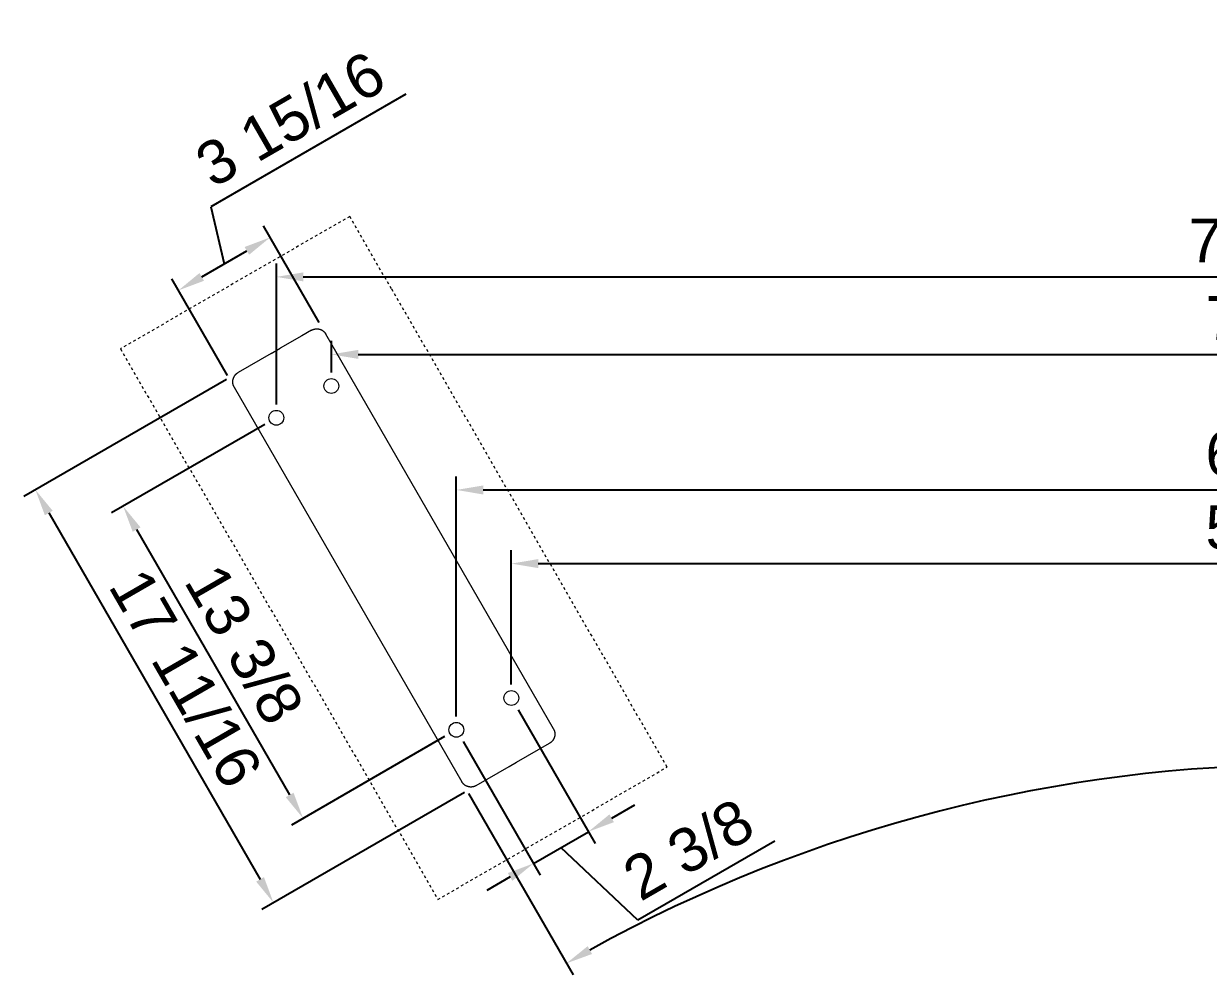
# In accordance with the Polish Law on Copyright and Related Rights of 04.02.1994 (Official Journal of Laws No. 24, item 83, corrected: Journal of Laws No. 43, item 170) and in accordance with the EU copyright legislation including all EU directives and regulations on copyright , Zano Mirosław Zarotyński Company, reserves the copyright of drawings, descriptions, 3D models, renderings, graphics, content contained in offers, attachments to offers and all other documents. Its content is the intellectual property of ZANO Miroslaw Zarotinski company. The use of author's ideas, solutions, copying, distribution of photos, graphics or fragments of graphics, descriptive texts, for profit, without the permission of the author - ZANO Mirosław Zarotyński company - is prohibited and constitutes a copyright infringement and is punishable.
# Model space of a CAD drawing. Header units: inches. Extents: x -6 to 195, y -3 to 126.
# Drawn here: x -5.06 to 38.99, y -3.45 to 31.91 of the extents above; entities that cross this region are included whole.
import ezdxf

# ---------------------------------------------------------------- set-up
doc = ezdxf.new("R2010")
doc.units = ezdxf.units.IN
doc.linetypes.add('HIDDEN', pattern=[1.905, 1.27, -0.635])
for name, color, linetype, lineweight in [('ZANO_R', 7, 'Continuous', 0), ('ZANO_R_przerywana', 250, 'HIDDEN', 0), ('ZANO_W', 1, 'Continuous', 0)]:
    doc.layers.add(name, color=color, linetype=linetype, lineweight=lineweight)
doc.styles.get("Standard").update_dxf_attribs({"font": 'arial.ttf'})
doc.dimstyles.new('amerykanie', dxfattribs={"dimtxt": 50, "dimasz": 50, "dimexe": 0.5, "dimexo": 0.5, "dimgap": 1, "dimtad": 1, "dimdec": 0, "dimzin": 0, "dimlunit": 5, "dimtxsty": 'Standard', "dimcen": 0.09, "dimclrd": 1, "dimclre": 1, "dimclrt": 1, "dimazin": 0, "dimtfac": 1, "dimtdec": 0, "dimtmove": 0, "dimatfit": 3, "dimfxl": 1, "dimtzin": 0, "dimarcsym": 1})

# ---------------------------------------------------------------- blocks, each defined once
blk = doc.blocks.new('*D384')
at = {"layer": 'ZANO_W', "color": 1, "lineweight": -2}
for p, q in [((13.071, 7.35), (13.071, 12.346)), ((72.265, 7.337), (72.265, 12.346)), ((14.071, 11.846), (71.265, 11.846))]:
    blk.add_line(p, q, dxfattribs=at)
at = {"layer": 'ZANO_W', "color": 1}
for points in [[(14.071, 12.013), (14.071, 11.679), (13.071, 11.846)], [(71.265, 11.679), (71.265, 12.013), (72.265, 11.846)]]:
    blk.add_solid(points, dxfattribs=at)
at = {"layer": 'ZANO_W', "color": 1, "insert": (42.668, 13.187), "char_height": 1.625, "attachment_point": 5}
blk.add_mtext('59 3/16', dxfattribs=at)
blk = doc.blocks.new('*D385')
at = {"layer": 'ZANO_W', "color": 1, "lineweight": -2}
for p, q in [((11.025, 6.169), (11.025, 15.082)), ((74.311, 6.156), (74.311, 15.082)), ((12.025, 14.582), (73.311, 14.582))]:
    blk.add_line(p, q, dxfattribs=at)
at = {"layer": 'ZANO_W', "color": 1}
for points in [[(12.025, 14.749), (12.025, 14.415), (11.025, 14.582)], [(73.311, 14.415), (73.311, 14.749), (74.311, 14.582)]]:
    blk.add_solid(points, dxfattribs=at)
at = {"layer": 'ZANO_W', "color": 1, "insert": (42.668, 15.923), "char_height": 1.625, "attachment_point": 5}
blk.add_mtext('63 5/16', dxfattribs=at)
blk = doc.blocks.new('*D386')
at = {"layer": 'ZANO_W', "color": 1, "lineweight": -2}
for p, q in [((6.38, 18.944), (6.38, 20.119)), ((78.961, 18.928), (78.961, 20.119)), ((7.38, 19.619), (77.961, 19.619))]:
    blk.add_line(p, q, dxfattribs=at)
at = {"layer": 'ZANO_W', "color": 1}
for points in [[(7.38, 19.785), (7.38, 19.452), (6.38, 19.619)], [(77.961, 19.452), (77.961, 19.785), (78.961, 19.619)]]:
    blk.add_solid(points, dxfattribs=at)
at = {"layer": 'ZANO_W', "color": 1, "insert": (42.67, 20.959), "char_height": 1.625, "attachment_point": 5}
blk.add_mtext('72 9/16', dxfattribs=at)
blk = doc.blocks.new('*D387')
at = {"layer": 'ZANO_W', "color": 1, "lineweight": -2}
for p, q in [((4.334, 17.763), (4.334, 22.999)), ((81.006, 17.747), (81.006, 22.999)), ((5.334, 22.499), (80.006, 22.499))]:
    blk.add_line(p, q, dxfattribs=at)
at = {"layer": 'ZANO_W', "color": 1}
for points in [[(5.334, 22.665), (5.334, 22.332), (4.334, 22.499)], [(80.006, 22.332), (80.006, 22.665), (81.006, 22.499)]]:
    blk.add_solid(points, dxfattribs=at)
at = {"layer": 'ZANO_W', "color": 1, "insert": (42.67, 23.839), "char_height": 1.625, "attachment_point": 5}
blk.add_mtext('76 11/16', dxfattribs=at)
blk = doc.blocks.new('*D389')
at = {"layer": 'ZANO_W', "color": 1, "lineweight": -2}
for p, q in [((11.478, 3.308), (15.372, -3.439)), ((73.856, 3.295), (69.96, -3.451))]:
    blk.add_line(p, q, dxfattribs=at)
blk.add_arc((42.655, -50.719), 55.088, 61.0276, 118.9474, dxfattribs=at)
at = {"layer": 'ZANO_W', "color": 1}
for points in [[(15.91, -2.369), (16.074, -2.659), (15.122, -3.006)], [(69.257, -2.671), (69.421, -2.38), (70.21, -3.018)]]:
    blk.add_solid(points, dxfattribs=at)
at = {"layer": 'ZANO_W', "color": 1, "insert": (42.668, 5.709), "char_height": 1.625, "attachment_point": 5, "rotation": 359.9875}
blk.add_mtext("60%%d0'", dxfattribs=at)
blk = doc.blocks.new('*D390')
at = {"layer": 'ZANO_W', "color": 1, "lineweight": -2}
for p, q in [((13.321, 6.417), (16.187, 1.451)), ((11.275, 5.236), (14.141, 0.27)), ((16.803, 2.383), (17.669, 2.883)), ((13.891, 0.703), (15.937, 1.884)), ((22.875, 1.532), (17.779, -1.408)), ((17.779, -1.408), (14.914, 1.293)), ((13.025, 0.203), (12.158, -0.297))]:
    blk.add_line(p, q, dxfattribs=at)
at = {"layer": 'ZANO_W', "color": 1}
for points in [[(16.72, 2.528), (16.886, 2.239), (15.937, 1.884)], [(13.108, 0.059), (12.941, 0.347), (13.891, 0.703)]]:
    blk.add_solid(points, dxfattribs=at)
at = {"layer": 'ZANO_W', "color": 1, "insert": (19.657, 1.223), "char_height": 1.625, "attachment_point": 5, "rotation": 29.9874}
blk.add_mtext('2 3/8', dxfattribs=at)
blk = doc.blocks.new('*D391')
at = {"layer": 'ZANO_W', "color": 1, "lineweight": -2}
for p, q in [((3.901, 17.013), (-1.795, 13.726)), ((-0.862, 13.11), (4.828, 3.248)), ((10.592, 5.42), (4.895, 2.132))]:
    blk.add_line(p, q, dxfattribs=at)
at = {"layer": 'ZANO_W', "color": 1}
for points in [[(-0.718, 13.193), (-1.007, 13.027), (-1.362, 13.976)], [(4.684, 3.165), (4.973, 3.332), (5.328, 2.382)]]:
    blk.add_solid(points, dxfattribs=at)
at = {"layer": 'ZANO_W', "color": 1, "insert": (3.144, 8.849), "char_height": 1.625, "attachment_point": 5, "rotation": 299.9875}
blk.add_mtext('13 3/8', dxfattribs=at)
blk = doc.blocks.new('*D392')
at = {"layer": 'ZANO_W', "color": 1, "lineweight": -2}
for p, q in [((2.478, 18.692), (-5.061, 14.342)), ((-4.128, 13.726), (3.727, 0.113)), ((11.333, 3.347), (3.794, -1.003))]:
    blk.add_line(p, q, dxfattribs=at)
at = {"layer": 'ZANO_W', "color": 1}
for points in [[(-3.983, 13.809), (-4.272, 13.642), (-4.628, 14.592)], [(3.583, 0.03), (3.872, 0.196), (4.227, -0.753)]]:
    blk.add_solid(points, dxfattribs=at)
at = {"layer": 'ZANO_W', "color": 1, "insert": (0.961, 7.589), "char_height": 1.625, "attachment_point": 5, "rotation": 299.9875}
blk.add_mtext('17 11/16', dxfattribs=at)
blk = doc.blocks.new('*D393')
at = {"layer": 'ZANO_W', "color": 1, "lineweight": -2}
for p, q in [((9.15, 29.291), (1.897, 25.106)), ((1.897, 25.106), (2.398, 22.981)), ((5.927, 20.805), (3.853, 24.398)), ((1.56, 22.497), (3.237, 23.465)), ((2.517, 18.837), (0.444, 22.431))]:
    blk.add_line(p, q, dxfattribs=at)
at = {"layer": 'ZANO_W', "color": 1}
for points in [[(3.321, 23.321), (3.154, 23.61), (4.103, 23.965)], [(1.476, 22.642), (1.643, 22.353), (0.693, 21.997)]]:
    blk.add_solid(points, dxfattribs=at)
at = {"layer": 'ZANO_W', "color": 1, "insert": (4.853, 28.36), "char_height": 1.625, "attachment_point": 5, "rotation": 29.9875}
blk.add_mtext('3 15/16', dxfattribs=at)

msp = doc.modelspace()

# ---------------------------------------------------------------- linework, layer by layer
at = {"layer": 'ZANO_R'}
for p, q in [((5.27928, 20.30866), (4.47828, 19.84644)), ((5.63909, 20.51629), (5.27928, 20.30866)), ((5.63909, 20.51629), (5.65041, 20.52258)), ((5.65041, 20.52258), (5.66194, 20.5285)), ((5.66194, 20.5285), (5.67365, 20.53403)), ((5.67365, 20.53403), (5.68554, 20.53917)), ((5.68554, 20.53917), (5.69759, 20.54392)), ((5.69759, 20.54392), (5.7098, 20.54827)), ((5.7098, 20.54827), (5.72213, 20.55221)), ((5.72213, 20.55221), (5.73459, 20.55575)), ((5.73459, 20.55575), (5.74774, 20.55901)), ((5.74774, 20.55901), (5.761, 20.56181)), ((5.761, 20.56181), (5.77434, 20.56416)), ((5.77434, 20.56416), (5.78775, 20.56605)), ((5.78775, 20.56605), (5.80122, 20.56747)), ((5.80122, 20.56747), (5.81474, 20.56843)), ((5.81474, 20.56843), (5.82827, 20.56892)), ((5.82827, 20.56892), (5.84182, 20.56895)), ((5.84182, 20.56895), (5.85536, 20.56851)), ((5.85536, 20.56851), (5.86888, 20.56761)), ((5.86888, 20.56761), (5.88235, 20.56624)), ((5.88235, 20.56624), (5.89578, 20.56441)), ((5.89578, 20.56441), (5.90913, 20.56212)), ((5.90913, 20.56212), (5.92239, 20.55937)), ((5.92239, 20.55937), (5.93555, 20.55617)), ((5.93555, 20.55617), (5.9486, 20.55251)), ((5.9486, 20.55251), (5.96151, 20.54841)), ((5.96151, 20.54841), (5.97427, 20.54387)), ((5.97427, 20.54387), (5.98687, 20.53889)), ((5.98687, 20.53889), (5.99929, 20.53348)), ((5.99929, 20.53348), (6.01151, 20.52764)), ((6.01151, 20.52764), (6.02353, 20.52139)), ((6.02353, 20.52139), (6.03533, 20.51473)), ((6.03533, 20.51473), (6.04689, 20.50767)), ((6.04689, 20.50767), (6.0582, 20.50021)), ((6.0582, 20.50021), (6.06924, 20.49237)), ((6.06924, 20.49237), (6.08001, 20.48415)), ((6.08001, 20.48415), (6.09049, 20.47557)), ((6.09049, 20.47557), (6.10067, 20.46663)), ((6.10067, 20.46663), (6.11054, 20.45735)), ((6.11054, 20.45735), (6.12008, 20.44773)), ((6.12008, 20.44773), (6.12928, 20.4378)), ((6.12928, 20.4378), (6.13814, 20.42755)), ((6.13814, 20.42755), (6.14664, 20.417)), ((6.14664, 20.417), (6.15477, 20.40616)), ((6.15477, 20.40616), (6.16253, 20.39505)), ((6.16253, 20.39505), (6.16989, 20.38369)), ((6.16989, 20.38369), (6.17686, 20.37207)), ((14.63823, 5.70916), (6.17686, 20.37207)), ((4.1387, 19.65048), (4.47828, 19.84644)), ((4.1387, 19.65048), (2.91111, 18.94209)), ((2.89958, 18.93517), (2.91111, 18.94209)), ((2.71421, 18.59669), (2.71429, 18.61014)), ((2.71459, 18.58326), (2.71421, 18.59669)), ((2.71429, 18.61014), (2.71482, 18.62357)), ((2.71542, 18.56984), (2.71459, 18.58326)), ((2.71482, 18.62357), (2.71582, 18.63698)), ((2.71672, 18.55646), (2.71542, 18.56984)), ((2.71582, 18.63698), (2.71727, 18.65034)), ((2.71847, 18.54313), (2.71672, 18.55646)), ((2.71727, 18.65034), (2.71918, 18.66365)), ((2.72068, 18.52987), (2.71847, 18.54313)), ((2.71918, 18.66365), (2.72155, 18.67688)), ((2.72333, 18.51669), (2.72068, 18.52987)), ((2.72155, 18.67688), (2.72436, 18.69003)), ((2.72644, 18.50361), (2.72333, 18.51669)), ((2.72436, 18.69003), (2.72762, 18.70307)), ((2.72999, 18.49064), (2.72644, 18.50361)), ((2.72762, 18.70307), (2.73132, 18.71599)), ((2.73132, 18.71599), (2.73546, 18.72878)), ((2.73546, 18.72878), (2.74004, 18.74142)), ((2.74004, 18.74142), (2.74505, 18.7539)), ((2.74505, 18.7539), (2.75048, 18.7662)), ((2.75048, 18.7662), (2.75632, 18.7783)), ((2.75632, 18.7783), (2.76258, 18.7902)), ((2.76258, 18.7902), (2.76923, 18.80188)), ((2.76923, 18.80188), (2.77629, 18.81333)), ((2.77629, 18.81333), (2.78373, 18.82452)), ((2.78373, 18.82452), (2.79154, 18.83546)), ((2.79154, 18.83546), (2.79973, 18.84612)), ((2.79973, 18.84612), (2.80827, 18.8565)), ((2.80827, 18.8565), (2.81717, 18.86658)), ((2.81717, 18.86658), (2.8264, 18.87635)), ((2.8264, 18.87635), (2.83596, 18.8858)), ((2.83596, 18.8858), (2.84584, 18.89492)), ((2.84584, 18.89492), (2.85603, 18.90369)), ((2.85603, 18.90369), (2.86651, 18.91212)), ((2.86651, 18.91212), (2.87727, 18.92018)), ((2.87727, 18.92018), (2.88829, 18.92786)), ((2.88829, 18.92786), (2.89958, 18.93517)), ((2.73398, 18.47781), (2.72999, 18.49064)), ((2.73841, 18.46511), (2.73398, 18.47781)), ((2.74327, 18.45258), (2.73841, 18.46511)), ((2.74855, 18.44022), (2.74327, 18.45258)), ((2.75425, 18.42804), (2.74855, 18.44022)), ((2.76036, 18.41607), (2.75425, 18.42804)), ((2.76688, 18.40431), (2.76036, 18.41607)), ((2.76688, 18.40431), (11.22824, 3.7414)), ((14.62138, 5.28895), (14.61357, 5.27801)), ((14.62882, 5.30014), (14.62138, 5.28895)), ((14.63588, 5.31159), (14.62882, 5.30014)), ((14.64253, 5.32327), (14.63588, 5.31159)), ((14.63823, 5.70916), (14.64474, 5.6974)), ((14.64879, 5.33517), (14.64253, 5.32327)), ((14.64474, 5.6974), (14.65086, 5.68543)), ((14.65463, 5.34727), (14.64879, 5.33517)), ((14.65086, 5.68543), (14.65656, 5.67325)), ((14.66006, 5.35957), (14.65463, 5.34727)), ((14.65656, 5.67325), (14.66184, 5.66089)), ((14.66507, 5.37205), (14.66006, 5.35957)), ((14.66184, 5.66089), (14.6667, 5.64836)), ((14.66964, 5.38469), (14.66507, 5.37205)), ((14.6667, 5.64836), (14.67113, 5.63566)), ((14.67379, 5.39748), (14.66964, 5.38469)), ((14.67113, 5.63566), (14.67512, 5.62283)), ((14.67749, 5.4104), (14.67379, 5.39748)), ((14.67512, 5.62283), (14.67867, 5.60986)), ((14.68075, 5.42344), (14.67749, 5.4104)), ((14.67867, 5.60986), (14.68178, 5.59678)), ((14.68356, 5.43659), (14.68075, 5.42344)), ((14.68178, 5.59678), (14.68443, 5.5836)), ((14.68593, 5.44982), (14.68356, 5.43659)), ((14.68443, 5.5836), (14.68664, 5.57034)), ((14.68784, 5.46313), (14.68593, 5.44982)), ((14.68664, 5.57034), (14.68839, 5.55701)), ((14.68929, 5.47649), (14.68784, 5.46313)), ((14.68839, 5.55701), (14.68969, 5.54363)), ((14.69029, 5.4899), (14.68929, 5.47649)), ((14.68969, 5.54363), (14.69052, 5.53021)), ((14.69082, 5.50333), (14.69029, 5.4899)), ((14.69052, 5.53021), (14.6909, 5.51678)), ((14.6909, 5.51678), (14.69082, 5.50333)), ((13.26641, 4.46299), (14.494, 5.17138)), ((14.50553, 5.1783), (14.494, 5.17138)), ((14.51681, 5.18561), (14.50553, 5.1783)), ((14.52784, 5.19329), (14.51681, 5.18561)), ((14.5386, 5.20135), (14.52784, 5.19329)), ((14.54908, 5.20977), (14.5386, 5.20135)), ((14.55927, 5.21855), (14.54908, 5.20977)), ((14.56914, 5.22767), (14.55927, 5.21855)), ((14.57871, 5.23712), (14.56914, 5.22767)), ((14.58794, 5.24689), (14.57871, 5.23712)), ((14.59683, 5.25697), (14.58794, 5.24689)), ((14.60538, 5.26735), (14.59683, 5.25697)), ((14.61357, 5.27801), (14.60538, 5.26735)), ((12.99361, 4.30557), (13.26641, 4.46299)), ((11.76602, 3.59718), (12.99361, 4.30557)), ((11.23516, 3.72987), (11.22824, 3.7414)), ((11.24247, 3.71859), (11.23516, 3.72987)), ((11.25016, 3.70756), (11.24247, 3.71859)), ((11.25822, 3.6968), (11.25016, 3.70756)), ((11.26664, 3.68632), (11.25822, 3.6968)), ((11.27541, 3.67614), (11.26664, 3.68632)), ((11.28453, 3.66626), (11.27541, 3.67614)), ((11.29398, 3.65669), (11.28453, 3.66626)), ((11.30375, 3.64746), (11.29398, 3.65669)), ((11.31383, 3.63857), (11.30375, 3.64746)), ((11.32421, 3.63002), (11.31383, 3.63857)), ((11.33487, 3.62183), (11.32421, 3.63002)), ((11.34581, 3.61402), (11.33487, 3.62183)), ((11.35701, 3.60658), (11.34581, 3.61402)), ((11.36845, 3.59953), (11.35701, 3.60658)), ((11.38013, 3.59287), (11.36845, 3.59953)), ((11.39203, 3.58661), (11.38013, 3.59287)), ((11.40413, 3.58077), (11.39203, 3.58661)), ((11.41643, 3.57534), (11.40413, 3.58077)), ((11.42891, 3.57033), (11.41643, 3.57534)), ((11.44155, 3.56576), (11.42891, 3.57033)), ((11.45434, 3.56161), (11.44155, 3.56576)), ((11.46726, 3.55791), (11.45434, 3.56161)), ((11.4803, 3.55465), (11.46726, 3.55791)), ((11.49345, 3.55184), (11.4803, 3.55465)), ((11.50668, 3.54947), (11.49345, 3.55184)), ((11.51999, 3.54757), (11.50668, 3.54947)), ((11.53336, 3.54611), (11.51999, 3.54757)), ((11.54676, 3.54512), (11.53336, 3.54611)), ((11.56019, 3.54458), (11.54676, 3.54512)), ((11.57364, 3.5445), (11.56019, 3.54458)), ((11.58708, 3.54488), (11.57364, 3.5445)), ((11.60049, 3.54572), (11.58708, 3.54488)), ((11.61387, 3.54701), (11.60049, 3.54572)), ((11.6272, 3.54876), (11.61387, 3.54701)), ((11.64046, 3.55097), (11.6272, 3.54876)), ((11.65364, 3.55363), (11.64046, 3.55097)), ((11.66672, 3.55673), (11.65364, 3.55363)), ((11.67969, 3.56028), (11.66672, 3.55673)), ((11.69252, 3.56427), (11.67969, 3.56028)), ((11.70522, 3.5687), (11.69252, 3.56427)), ((11.71775, 3.57356), (11.70522, 3.5687)), ((11.73012, 3.57884), (11.71775, 3.57356)), ((11.74229, 3.58454), (11.73012, 3.57884)), ((11.75426, 3.59066), (11.74229, 3.58454)), ((11.76602, 3.59718), (11.75426, 3.59066))]:
    msp.add_line(p, q, dxfattribs=at)
for centre in [(6.38036, 18.444), (4.33437, 17.26335), (13.07072, 6.85011), (11.02473, 5.66946)]:
    msp.add_circle(centre, 0.27556, dxfattribs=at)
at = {"layer": 'ZANO_R_przerywana', "ltscale": 0.05}
for p, q in [((7.06176, 24.74637), (-1.4632, 19.82698)), ((8.61175, 22.06035), (7.06176, 24.74637)), ((8.61175, 22.06035), (17.48912, 6.67651)), ((-1.4632, 19.82698), (10.34335, -0.6329)), ((18.86831, 4.28649), (17.48912, 6.67651)), ((10.34335, -0.6329), (18.86831, 4.28649))]:
    msp.add_line(p, q, dxfattribs=at)

# ---------------------------------------------------------------- dimensions: what is measured, and where the dimension line sits
at = {"layer": 'ZANO_W'}
for p1, p2, distance, picture, middle in [((2.76688, 18.40431), (6.17686, 20.37207), 4.14851, '*D393', (1.65963, 26.51693)), ((2.91111, 18.94209), (11.76602, 3.59718), -8.70388, '*D392', (0.96063, 7.58919)), ((4.33437, 17.26335), (11.02473, 5.66946), -6.57685, '*D391', (3.14439, 8.84935)), ((11.02473, 5.66946), (13.07072, 6.85011), -5.73414, '*D390', (17.54227, 0.00275))]:
    dim = msp.add_aligned_dim(p1=p1, p2=p2, distance=distance, dimstyle='amerykanie', override={"dimtxt": 1.625, "dimasz": 1, "dimgap": 0.5, "dimdec": 4, "dimaunit": 1, "dimadec": 1, "dimtdec": 4, "dimtmove": 1, "dimfrac": 2}, dxfattribs=at)
    dim.commit()
    dim.dimension.update_dxf_attribs({"geometry": picture, "text_midpoint": middle})
for base, p1, p2, picture, middle in [((81.00608, 22.49868), (4.33437, 17.26335), (81.00608, 17.24658), '*D387', (42.67023, 23.83889)), ((78.960614, 19.618639), (6.380357, 18.444), (78.960614, 18.428162), '*D386', (42.670486, 20.958851)), ((74.31061, 14.58199), (11.02473, 5.66946), (74.31061, 5.65556), '*D385', (42.66767, 15.92275)), ((72.26516, 11.84608), (13.07072, 6.85011), (72.26516, 6.83716), '*D384', (42.66794, 13.18685))]:
    dim = msp.add_linear_dim(base=base, p1=p1, p2=p2, dimstyle='amerykanie', override={"dimtxt": 1.625, "dimasz": 1, "dimgap": 0.5, "dimdec": 4, "dimaunit": 1, "dimadec": 1, "dimtdec": 4, "dimtmove": 1, "dimfrac": 2}, dxfattribs=at)
    dim.commit()
    dim.dimension.update_dxf_attribs({"geometry": picture, "text_midpoint": middle})
dim = msp.add_angular_dim_2l(base=(52.23315, 3.52957), line1=((74.10627, 3.72764), (82.57405, 18.38685)), line2=((2.76688, 18.40431), (11.22824, 3.7414)), dimstyle='amerykanie', override={"dimtxt": 1.625, "dimasz": 1, "dimgap": 0.5, "dimdec": 4, "dimaunit": 1, "dimadec": 1, "dimtdec": 4, "dimtmove": 1, "dimfrac": 2}, dxfattribs=at)
dim.commit()
dim.dimension.update_dxf_attribs({"geometry": '*D389', "text_midpoint": (42.66769, 5.70879)})

doc.saveas('drawing.dxf')
